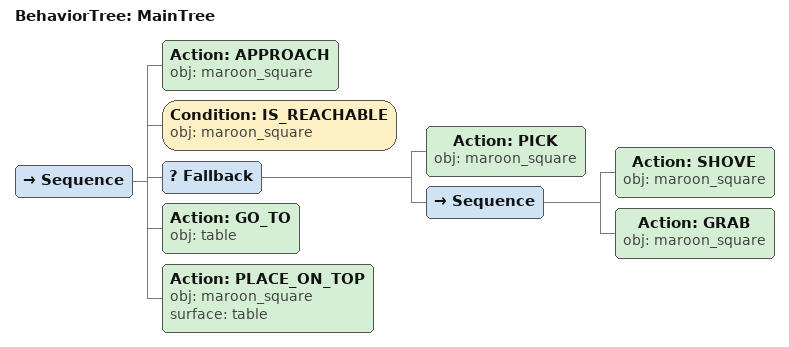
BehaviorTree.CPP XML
<root main_tree_to_execute="MainTree">
  <BehaviorTree ID="MainTree">
    <Sequence>
      <!-- Approach maroon_square -->
      <Action ID="APPROACH" obj="maroon_square" />
      <!-- Check maroon_square is reachable before GRASP -->
      <Condition ID="IS_REACHABLE" obj="maroon_square" />
      <!-- Fallback: if GRASP maroon_square fails, try alternative to reposition -->
      <Fallback>
        <!-- Grasp maroon_square -->
        <Action ID="PICK" obj="maroon_square" />
        <Sequence>
          <!-- Push maroon_square forward toward front edge of table -->
          <Action ID="SHOVE" obj="maroon_square" />
          <!-- Grasp maroon_square -->
          <Action ID="GRAB" obj="maroon_square" />
        </Sequence>
      </Fallback>
      <!-- Pick maroon_square -->
      <Action ID="GO_TO" obj="table" />
      <!-- Shove maroon_square -->
      <Action ID="PLACE_ON_TOP" obj="maroon_square" surface="table" />
    </Sequence>
  </BehaviorTree>
</root>
